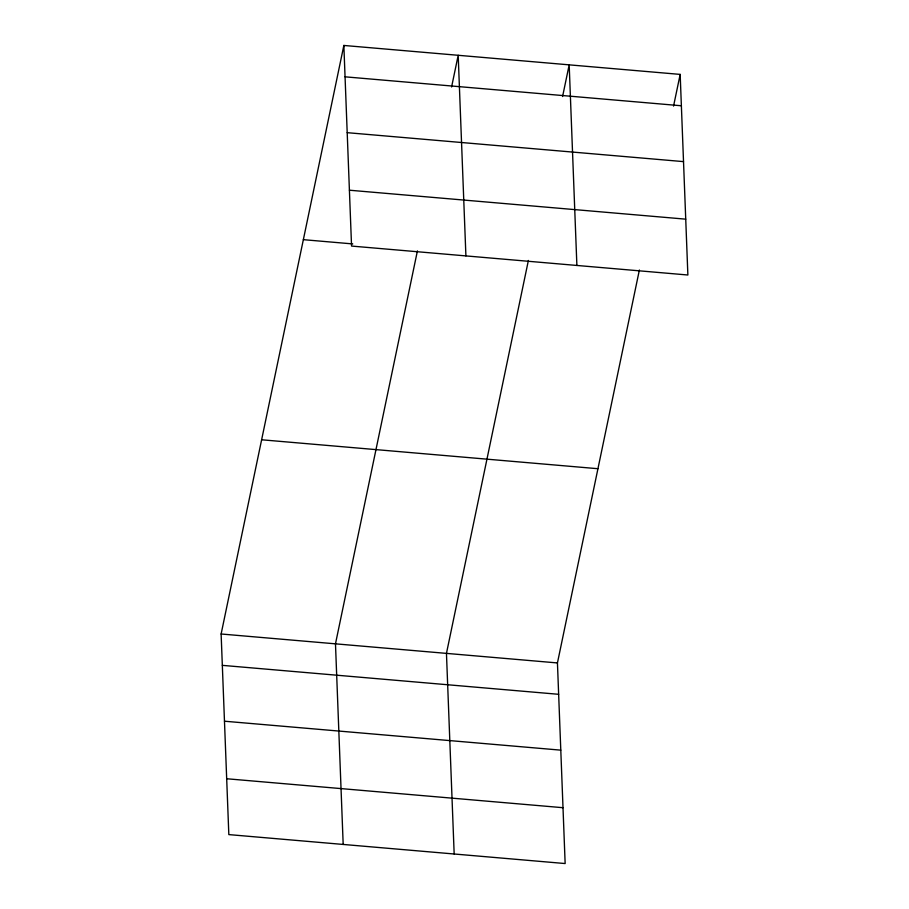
<?xml version="1.0" encoding="UTF-8"?>
<svg xmlns="http://www.w3.org/2000/svg" width="909" height="909" viewBox="0 0 909 909"><rect width="100%" height="100%" fill="white"/><g stroke="black" fill="none" stroke-linecap="round" stroke-linejoin="round"><path stroke-width="1.36" d="M639.379 270.007L557.444 662.934L565.148 863.55L228.829 834.598L221.126 633.993L343.852 45.45L680.171 74.402L687.874 275.007L351.556 246.066L343.852 45.45M417.413 250.895L335.478 643.833L343.182 844.45M451.591 86.969L458.193 55.29L465.908 255.906M528.39 260.451L446.455 653.389L454.17 853.994M562.58 96.524L569.182 64.846L576.885 265.462M673.558 106.08L680.171 74.402M345.056 76.822L681.375 105.762M347.204 132.669L683.511 161.62M349.408 190.208L685.727 219.16M303.356 239.669L352.76 243.919M261.622 439.774L597.94 468.714M221.126 633.993L557.444 662.934M222.33 665.354L558.649 694.306M224.478 721.212L560.796 750.152M226.693 778.752L563.001 807.703"/></g></svg>
